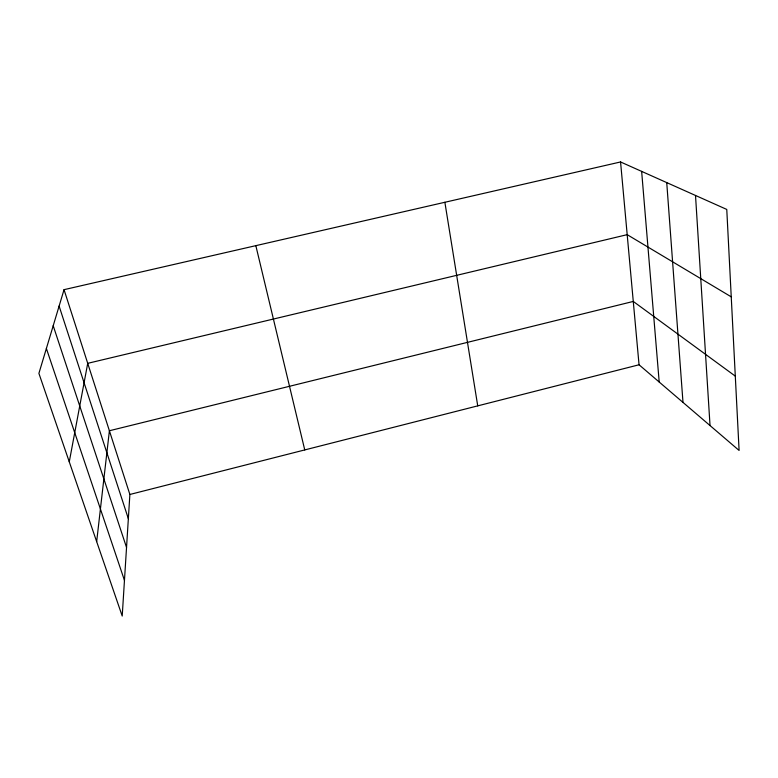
<?xml version="1.0" encoding="UTF-8"?>
<svg xmlns="http://www.w3.org/2000/svg" width="778" height="778" viewBox="0 0 778 778"><rect width="100%" height="100%" fill="white"/><g stroke="black" fill="none" stroke-linecap="round" stroke-linejoin="round"><path stroke-width="1.17" d="M64.039 289.669L129.877 494.468L122.214 616.04L38.9 373.382L64.039 289.669L620.562 161.96L726.769 209.438L739.1 450.452L639.049 364.775L620.562 161.96M96.667 541.614L109.397 430.749L633.273 301.436L735.298 376.124M69.271 461.831L87.72 363.336L627.185 234.664L731.242 296.846M129.877 494.468L639.049 364.775M46.379 348.466L124.461 580.388M53.205 325.739L126.542 547.479M59.109 306.075L128.351 518.693M255.836 245.654L304.752 449.927M444.87 202.27L477.731 405.863M641.646 171.384L659.199 382.027M666.736 182.606L682.996 402.401M695.513 195.463L710.032 425.556"/></g></svg>
